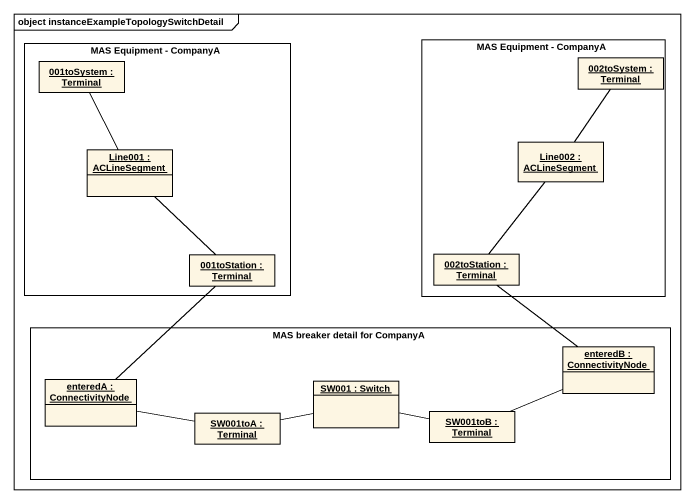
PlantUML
@startuml
mainframe object instanceExampleTopologySwitchDetail
hide circle
hide empty members
rectangle "MAS Equipment - CompanyA" as MAS_Equipment_CompanyA {
  object "001toSystem : Terminal" as o001toSystem
  object "Line001 : ACLineSegment" as Line001
  object "001toStation : Terminal" as o001toStation
}
rectangle "MAS Equipment - CompanyA" as MAS_Equipment_CompanyA_2 {
  object "002toSystem : Terminal" as o002toSystem
  object "Line002 : ACLineSegment" as Line002
  object "002toStation : Terminal" as o002toStation
}
rectangle "MAS breaker detail for CompanyA" as MAS_breaker_detail_for {
  object "enteredB : ConnectivityNode" as enteredB
  object "enteredA : ConnectivityNode" as enteredA
  object "SW001 : Switch" as SW001
  object "SW001toA : Terminal" as SW001toA
  object "SW001toB : Terminal" as SW001toB
}
Line001 -up- o001toSystem
Line002 -up- o002toSystem
o001toStation -up- Line001
o001toStation -- enteredA
o002toStation -up- Line002
o002toStation -- enteredB
SW001 -right- SW001toB
SW001toA -left- enteredA
SW001toA -right- SW001
SW001toB -right- enteredB
@enduml
